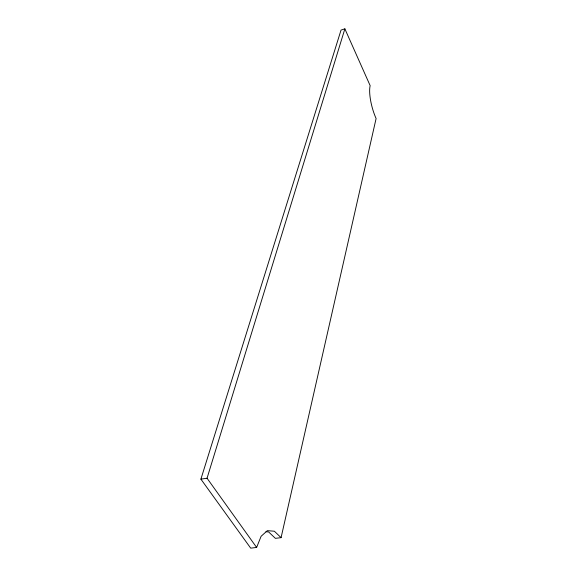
<?xml version="1.0" encoding="UTF-8"?>
<svg xmlns="http://www.w3.org/2000/svg" width="577" height="577" viewBox="0 0 577 577"><rect width="100%" height="100%" fill="white"/><g stroke="black" fill="none" stroke-linecap="round" stroke-linejoin="round"><path stroke-width="0.87" d="M281.078 537.656L376.103 118.523A24.234 6.938 74.8 0 1 370.153 85.648L344.873 28.85L341.036 30.069L200.897 479.148L250.699 548.15L256.628 547.443L261.114 536.278L267.353 530.66L274.356 531.215L281.078 537.656L275.38 538.348L268.615 531.936L265.968 531.727M256.628 547.443L207.049 478.225L344.873 28.85M200.897 479.148L207.049 478.225"/></g></svg>
